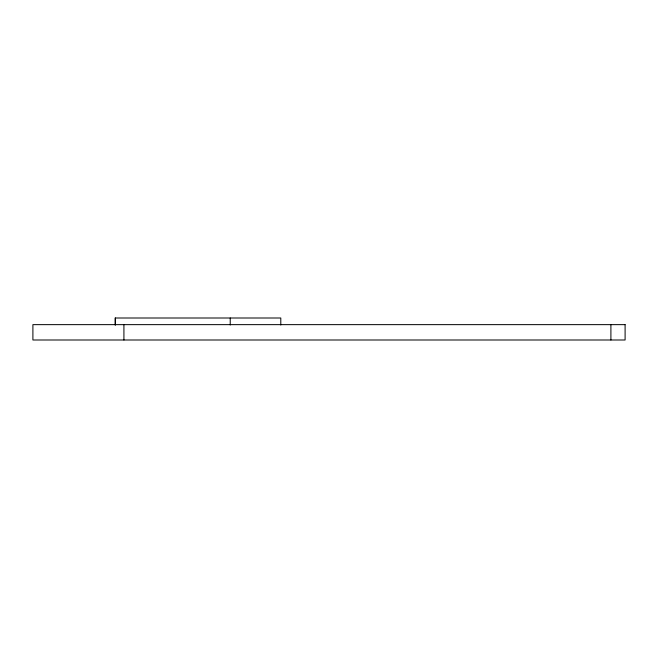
<?xml version="1.0" encoding="UTF-8"?>
<svg xmlns="http://www.w3.org/2000/svg" width="658" height="658" viewBox="0 0 658 658"><rect width="100%" height="100%" fill="white"/><g stroke="black" fill="none" stroke-linecap="round" stroke-linejoin="round"><path stroke-width="0.99" d="M610.904 324.641L610.904 339.997M280.793 325.003L280.793 318.003L115.109 318.003L115.109 325.003M230.226 318.003L230.226 325.003M123.918 324.641L123.918 339.997M115.471 318.003L115.471 325.003M625.1 324.641L32.9 324.641L32.9 339.997L625.1 339.997L625.1 324.641"/></g></svg>
